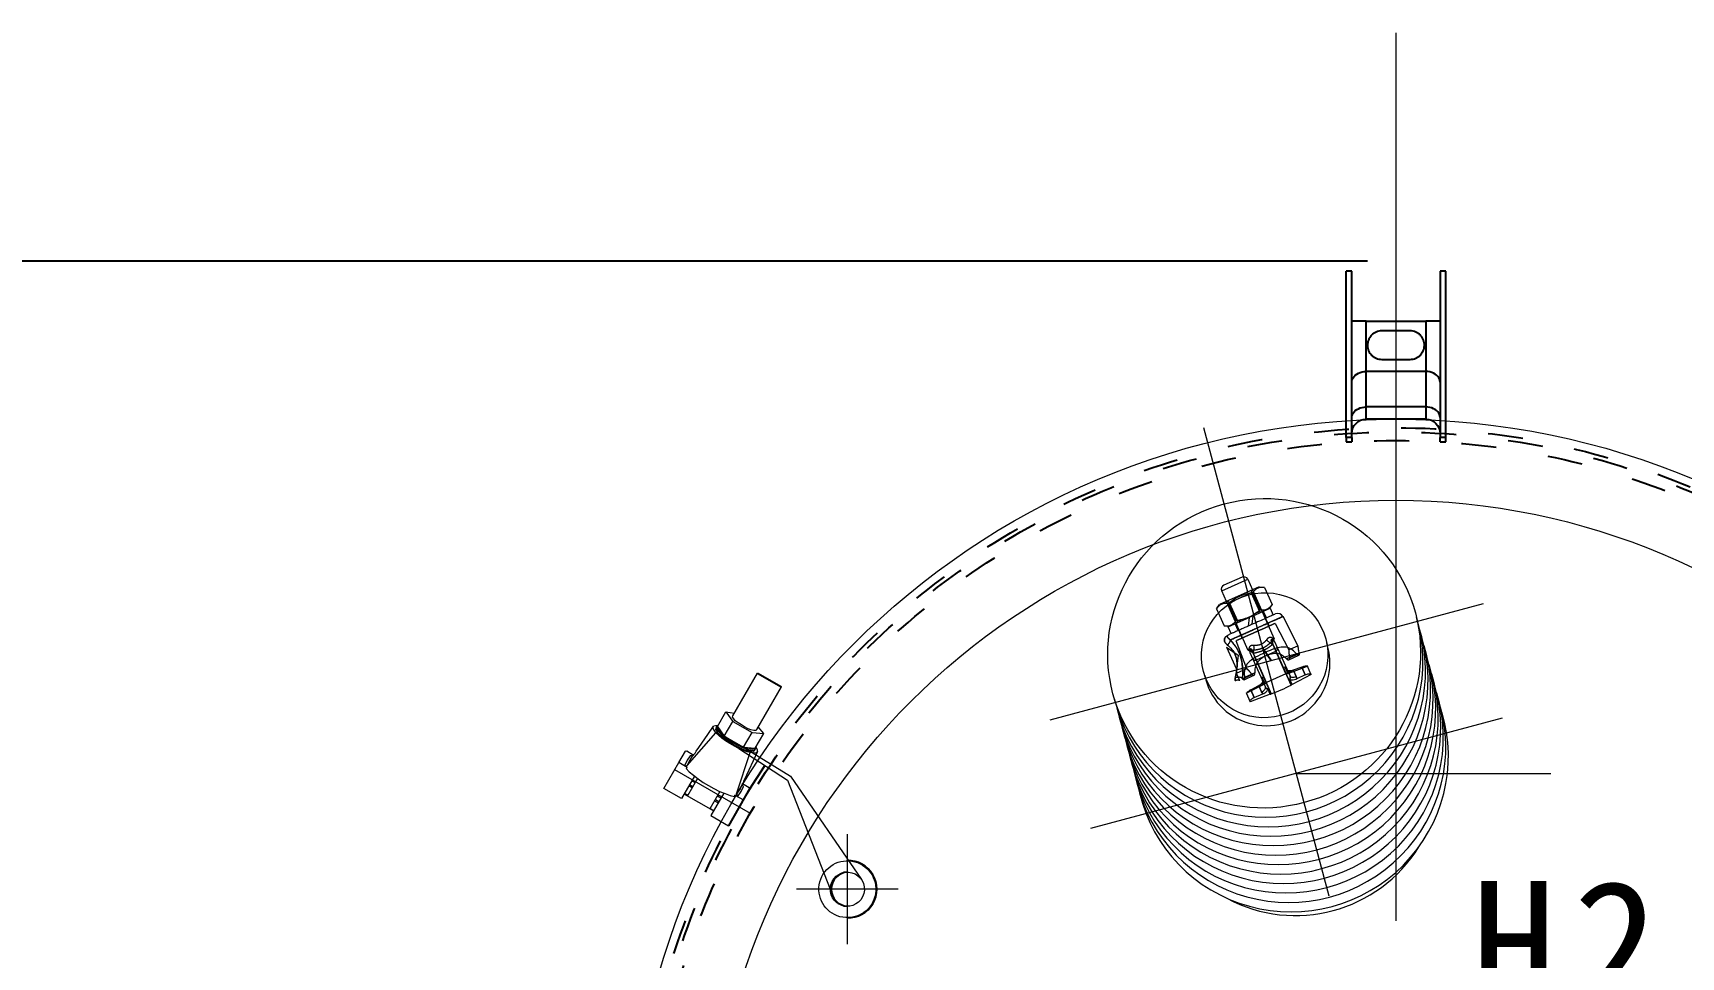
# Model space of a CAD drawing. Header units: millimetres. Extents: x 89051 to 218395, y -330386 to -125649.
# Drawn here: x 97883 to 98462, y -134220 to -133896 of the extents above; entities that cross this region are included whole.
import ezdxf

# ---------------------------------------------------------------- set-up
doc = ezdxf.new("R2010")
doc.units = ezdxf.units.MM
doc.header["$LTSCALE"] = 13
for name, pattern in [('1 实线', [0]), ('ACAD_ISO03W100', [1.18, 0.47, -0.71]), ('ACAD_ISO04W100', [30, 24, -3, 0, -3]), ('CENTER', [50.8, 31.75, -6.35, 6.35, -6.35]), ('HIDDEN', [9.525, 6.35, -3.175])]:
    doc.linetypes.add(name, pattern=pattern)
doc.layers.get('0').update_dxf_attribs({"color": 1, "linetype": 'CENTER'})
for name, color, linetype in [('CORE', 5, 'Continuous'), ('PDF_Visible (ANSI)', 7, 'Continuous'), ('PDF_Visible Narrow (ANSI)', 7, 'Continuous'), ('几何体', 7, 'Continuous'), ('粗实线', 4, 'Continuous')]:
    doc.layers.add(name, color=color, linetype=linetype)
doc.layers.add('图层1', color=1, linetype='CENTER', lineweight=13)
doc.layers.add('标注、文本', color=3, linetype='Continuous', lineweight=25)
doc.styles.get("Standard").update_dxf_attribs({"font": 'gbenor.shx', "bigfont": 'gbcbig.shx'})
doc.dimstyles.new('1-15', dxfattribs={"dimscale": 20, "dimtxt": 3.5, "dimasz": 2, "dimexe": 1.5, "dimexo": 0.5, "dimgap": 0.5, "dimtad": 1, "dimtoh": 1, "dimdec": 1, "dimdsep": 46, "dimtxsty": 'Standard', "dimcen": 2.5, "dimclrd": 3, "dimclre": 3, "dimclrt": 3, "dimadec": 0, "dimazin": 2, "dimtfac": 1, "dimtdec": 1, "dimtmove": 0, "dimatfit": 2, "dimfxl": 1, "dimarcsym": 0})

# ---------------------------------------------------------------- blocks, each defined once
blk = doc.blocks.new('*D589')
at = {"layer": 'Defpoints', "color": 0, "transparency": 16777216}
for p in [(97836.23, -133975.78), (98361.67, -133975.78), (98361.67, -134777.78)]:
    blk.add_point(p, dxfattribs=at)
at = {"layer": '标注、文本', "color": 3, "lineweight": -2, "transparency": 16777216}
for p, q in [((98351.67, -133975.78), (97806.23, -133975.78)), ((97836.23, -134737.78), (97836.23, -134015.78)), ((98351.67, -134777.78), (97806.23, -134777.78))]:
    blk.add_line(p, q, dxfattribs=at)
at = {"layer": '标注、文本', "color": 3, "transparency": 16777216}
for points in [[(97829.57, -134015.78), (97842.9, -134015.78), (97836.23, -133975.78)], [(97829.57, -134737.78), (97842.9, -134737.78), (97836.23, -134777.78)]]:
    blk.add_solid(points, dxfattribs=at)
at = {"layer": '标注、文本', "color": 3, "transparency": 16777216, "insert": (97791.23, -134376.78), "char_height": 70, "attachment_point": 5, "rotation": 90}
blk.add_mtext('838', dxfattribs=at)
blk = doc.blocks.new('*D594')
at = {"layer": 'Defpoints', "color": 0, "transparency": 16777216}
for p in [(98951.78, -134196.72), (98723.87, -134203.73), (98589.51, -134239.73), (97897.72, -134300.78), (98875.86, -134300.78)]:
    blk.add_point(p, dxfattribs=at)
at = {"layer": '标注、文本', "color": 3, "lineweight": -2, "transparency": 16777216}
for p, q in [((98733.53, -134201.14), (98969.45, -134137.92)), ((98885.86, -134300.78), (98990.89, -134300.78))]:
    blk.add_line(p, q, dxfattribs=at)
blk.add_arc((98361.67, -134300.78), 599.22, 3.82541, 11.17459, dxfattribs=at)
at = {"layer": '标注、文本', "color": 3, "transparency": 16777216}
for points in [[(98943.03, -134186.16), (98956.02, -134183.14), (98940.47, -134145.69)], [(98966.21, -134260.58), (98952.89, -134261.02), (98960.89, -134300.78)]]:
    blk.add_solid(points, dxfattribs=at)
at = {"layer": '标注、文本', "color": 3, "transparency": 16777216, "insert": (98958.38, -134201.08), "char_height": 70, "attachment_point": 5}
blk.add_mtext('15°', dxfattribs=at)
blk = doc.blocks.new('WRWEF RGERG')
at = {"layer": '几何体'}
for p, q in [((96038.29, -127924.02), (96038.29, -127922.02)), ((96096.7, -127922.02), (96038.29, -127922.02)), ((96096.7, -127924.02), (96096.7, -127922.02)), ((96096.7, -127922.02), (96098.29, -127922.02)), ((96098.29, -127922.02), (96098.29, -127924.02)), ((96096.7, -127924.02), (96038.29, -127924.02)), ((96096.7, -127924.02), (96098.29, -127924.02)), ((96055.79, -127929.02), (96055.79, -127950.02)), ((96073.53, -127950.02), (96073.53, -127929.02)), ((96086, -127929.02), (96073.53, -127929.02)), ((96086, -127950.02), (96086, -127929.02)), ((96090.29, -127929.02), (96086, -127929.02)), ((96090.29, -127950.02), (96090.29, -127929.02)), ((96059.27, -127944.52), (96059.27, -127934.52)), ((96069.27, -127934.52), (96069.27, -127944.52)), ((96073.53, -127950.02), (96086, -127950.02)), ((96086, -127950.02), (96090.29, -127950.02)), ((96038.29, -127955.02), (96096.7, -127955.02)), ((96038.29, -127957.02), (96038.29, -127955.02)), ((96096.7, -127957.02), (96038.29, -127957.02)), ((96096.7, -127957.02), (96096.7, -127955.02)), ((96098.29, -127955.02), (96096.7, -127955.02)), ((96098.29, -127957.02), (96096.7, -127957.02)), ((96098.29, -127955.02), (96098.29, -127957.02))]:
    blk.add_line(p, q, dxfattribs=at)
at = {"layer": '几何体', "flags": 128}
for points in [[(96077.26, -127924.02), (96076.73, -127924.07), (96076.21, -127924.22), (96075.71, -127924.47), (96075.24, -127924.81), (96074.82, -127925.24), (96074.44, -127925.74), (96074.12, -127926.31), (96073.86, -127926.94), (96073.68, -127927.61), (96073.56, -127928.3), (96073.53, -127929.02)], [(96089.74, -127924.02), (96089.21, -127924.07), (96088.68, -127924.22), (96088.18, -127924.47), (96087.72, -127924.81), (96087.29, -127925.24), (96086.91, -127925.74), (96086.59, -127926.31), (96086.34, -127926.94), (96086.15, -127927.61), (96086.04, -127928.3), (96086, -127929.02)], [(96077.26, -127955.02), (96076.73, -127954.96), (96076.21, -127954.81), (96075.71, -127954.56), (96075.24, -127954.22), (96074.82, -127953.79), (96074.44, -127953.29), (96074.12, -127952.72), (96073.86, -127952.09), (96073.68, -127951.42), (96073.56, -127950.73), (96073.53, -127950.02)], [(96089.74, -127955.02), (96089.21, -127954.96), (96088.68, -127954.81), (96088.18, -127954.56), (96087.72, -127954.22), (96087.29, -127953.79), (96086.91, -127953.29), (96086.59, -127952.72), (96086.34, -127952.09), (96086.15, -127951.42), (96086.04, -127950.73), (96086, -127950.02)]]:
    blk.add_lwpolyline(points, dxfattribs=at)
at = {"layer": '几何体'}
for centre, start, end in [((96095.29, -127929.02), 90, 180), ((96095.29, -127950.02), 180, 270)]:
    blk.add_arc(centre, 5, start, end, dxfattribs=at)
for points, knots in [([(96055.79, -127929.02), (96055.79, -127928.68), (96055.79, -127928.36), (96055.79, -127927.71), (96055.79, -127927.39), (96055.79, -127926.79), (96055.79, -127926.5), (96055.79, -127925.96), (96055.79, -127925.7), (96055.79, -127925.24), (96055.79, -127925.03), (96055.79, -127924.67), (96055.79, -127924.52), (96055.79, -127924.27), (96055.79, -127924.17), (96055.79, -127924.05), (96055.79, -127924.02), (96055.79, -127924.02)], [0, 0, 0, 0, 0.125, 0.125, 0.25, 0.25, 0.375, 0.375, 0.5, 0.5, 0.625, 0.625, 0.75, 0.75, 0.875, 0.875, 1, 1, 1, 1]), ([(96073.53, -127929.02), (96073.46, -127929.02), (96073.39, -127929.02), (96073.25, -127929.02), (96073.04, -127929.02), (96072.82, -127929.02), (96072.39, -127929.02), (96072.09, -127929.02), (96071.16, -127929.02), (96070.52, -127929.02), (96069.5, -127929.02), (96069.15, -127929.02), (96068.44, -127929.02), (96068.08, -127929.02), (96066.98, -127929.02), (96066.24, -127929.02), (96064.71, -127929.02), (96063.93, -127929.02), (96062.33, -127929.02), (96061.51, -127929.02), (96059.88, -127929.02), (96059.06, -127929.02), (96057.43, -127929.02), (96056.6, -127929.02), (96055.79, -127929.02)], [0, 0, 0, 0, 0.015625, 0.015625, 0.03125, 0.0625, 0.0625, 0.125, 0.125, 0.25, 0.25, 0.3125, 0.3125, 0.375, 0.375, 0.5, 0.5, 0.625, 0.625, 0.75, 0.75, 0.875, 0.875, 1, 1, 1, 1]), ([(96059.27, -127934.52), (96059.27, -127934.18), (96059.3, -127933.84), (96059.43, -127933.19), (96059.54, -127932.86), (96059.8, -127932.24), (96059.96, -127931.95), (96060.34, -127931.4), (96060.56, -127931.14), (96061.05, -127930.67), (96061.31, -127930.47), (96061.88, -127930.11), (96062.18, -127929.96), (96062.79, -127929.73), (96063.11, -127929.64), (96063.76, -127929.53), (96064.08, -127929.51), (96064.73, -127929.53), (96065.05, -127929.57), (96065.66, -127929.7), (96065.96, -127929.8), (96066.55, -127930.05), (96066.82, -127930.21), (96067.34, -127930.56), (96067.58, -127930.76), (96068.03, -127931.21), (96068.23, -127931.45), (96068.5, -127931.85), (96068.58, -127931.98), (96068.74, -127932.27), (96068.81, -127932.42), (96069, -127932.87), (96069.1, -127933.19), (96069.23, -127933.84), (96069.27, -127934.17), (96069.27, -127934.52)], [0, 0, 0, 0, 0.0625, 0.0625, 0.125, 0.125, 0.1875, 0.1875, 0.25, 0.25, 0.3125, 0.3125, 0.375, 0.375, 0.4375, 0.4375, 0.5, 0.5, 0.5625, 0.5625, 0.625, 0.625, 0.6875, 0.6875, 0.75, 0.75, 0.8125, 0.8125, 0.84375, 0.84375, 0.875, 0.875, 0.9375, 0.9375, 1, 1, 1, 1]), ([(96069.27, -127944.52), (96069.27, -127944.85), (96069.23, -127945.19), (96069.1, -127945.84), (96069, -127946.16), (96068.74, -127946.76), (96068.59, -127947.05), (96068.23, -127947.58), (96068.02, -127947.83), (96067.58, -127948.27), (96067.33, -127948.48), (96066.81, -127948.83), (96066.54, -127948.98), (96065.96, -127949.23), (96065.66, -127949.33), (96065.04, -127949.46), (96064.73, -127949.5), (96064.09, -127949.52), (96063.76, -127949.5), (96063.12, -127949.39), (96062.8, -127949.31), (96062.33, -127949.13), (96062.18, -127949.06), (96061.88, -127948.91), (96061.74, -127948.83), (96061.32, -127948.57), (96061.05, -127948.36), (96060.56, -127947.89), (96060.35, -127947.64), (96059.97, -127947.09), (96059.8, -127946.79), (96059.54, -127946.17), (96059.44, -127945.85), (96059.3, -127945.19), (96059.27, -127944.85), (96059.27, -127944.52)], [0, 0, 0, 0, 0.0625, 0.0625, 0.125, 0.125, 0.1875, 0.1875, 0.25, 0.25, 0.3125, 0.3125, 0.375, 0.375, 0.4375, 0.4375, 0.5, 0.5, 0.5625, 0.5625, 0.625, 0.625, 0.65625, 0.65625, 0.6875, 0.6875, 0.75, 0.75, 0.8125, 0.8125, 0.875, 0.875, 0.9375, 0.9375, 1, 1, 1, 1]), ([(96055.79, -127950.02), (96056.61, -127950.02), (96057.42, -127950.02), (96059.04, -127950.02), (96059.86, -127950.02), (96061.49, -127950.02), (96062.31, -127950.02), (96063.91, -127950.02), (96064.69, -127950.02), (96066.22, -127950.02), (96066.97, -127950.02), (96068.07, -127950.02), (96068.43, -127950.02), (96069.14, -127950.02), (96069.49, -127950.02), (96071.19, -127950.02), (96072.43, -127950.02), (96073.53, -127950.02)], [0, 0, 0, 0, 0.125, 0.125, 0.25, 0.25, 0.375, 0.375, 0.5, 0.5, 0.625, 0.625, 0.6875, 0.6875, 0.75, 0.75, 1, 1, 1, 1]), ([(96055.79, -127955.02), (96055.79, -127955.02), (96055.79, -127954.98), (96055.79, -127954.89), (96055.79, -127954.85), (96055.79, -127954.76), (96055.79, -127954.7), (96055.79, -127954.51), (96055.79, -127954.36), (96055.79, -127954), (96055.79, -127953.79), (96055.79, -127953.33), (96055.79, -127953.08), (96055.79, -127952.67), (96055.79, -127952.53), (96055.79, -127952.24), (96055.79, -127952.1), (96055.79, -127951.64), (96055.79, -127951.33), (96055.79, -127950.68), (96055.79, -127950.35), (96055.79, -127950.02)], [0, 0, 0, 0, 0.125, 0.125, 0.1875, 0.1875, 0.25, 0.25, 0.375, 0.375, 0.5, 0.5, 0.625, 0.625, 0.6875, 0.6875, 0.75, 0.75, 0.875, 0.875, 1, 1, 1, 1])]:
    blk.add_open_spline(points, degree=3, knots=knots, dxfattribs=at)

msp = doc.modelspace()

# ---------------------------------------------------------------- linework, layer by layer
at = {"color": 7, "linetype": 'Continuous', "lineweight": 15}
for p, q in [((98313.63, -134090.21), (98299.7, -134096.42)), ((98307.58, -134086.76), (98301.18, -134089.6)), ((98309.56, -134087.52), (98311.24, -134091.28)), ((98313.63, -134090.21), (98315.49, -134090.41)), ((98315.49, -134090.41), (98318.14, -134096.38)), ((98298.61, -134097.92), (98299.7, -134096.42)), ((98302.1, -134095.35), (98300.42, -134091.58)), ((98302.83, -134096.04), (98305.49, -134102.02)), ((98311.27, -134092.29), (98313.93, -134098.26)), ((98318.14, -134096.38), (98317.05, -134097.89)), ((98298.61, -134097.92), (98301.27, -134103.89)), ((98302.73, -134104.26), (98310.08, -134100.99)), ((98310.08, -134100.99), (98309.77, -134103.97)), ((98311.46, -134100.38), (98310.08, -134100.99)), ((98311.14, -134103.36), (98311.46, -134100.38)), ((98311.46, -134100.38), (98317.44, -134097.71)), ((98317.44, -134097.71), (98318.5, -134100.09)), ((98321.9, -134100.55), (98327.2, -134110.95)), ((98303.12, -134104.09), (98301.27, -134103.89)), ((98303.79, -134106.64), (98302.73, -134104.26)), ((98321.12, -134114.09), (98324.45, -134121.57)), ((98326.79, -134113.86), (98323.18, -134115.46)), ((98324.05, -134115.79), (98327.51, -134114.25)), ((98327.58, -134114.22), (98327.51, -134114.25)), ((98312.41, -134117.89), (98315.77, -134125.43)), ((98323.59, -134119.65), (98323.7, -134119.8)), ((98323.7, -134119.8), (98323.87, -134119.93)), ((98323.87, -134119.93), (98324.1, -134120.01)), ((98324.1, -134120.01), (98324.37, -134120.05)), ((98324.37, -134120.05), (98324.68, -134120.05)), ((98324.68, -134120.05), (98325.02, -134120)), ((98325.02, -134120), (98325.37, -134119.92)), ((98325.37, -134119.92), (98325.73, -134119.79)), ((98328.61, -134118.37), (98325.57, -134119.49)), ((98325.73, -134119.79), (98325.57, -134119.49)), ((98326.58, -134121.71), (98325.73, -134119.79)), ((98328.61, -134118.37), (98329.82, -134121.08)), ((98331.79, -134120.85), (98330.56, -134118.09)), ((98306.35, -134122.11), (98306.27, -134121.93)), ((98307.75, -134122.56), (98307.72, -134122.52)), ((98308.28, -134122.81), (98308.21, -134122.84)), ((98308.28, -134122.81), (98311.74, -134121.27)), ((98312.08, -134120.41), (98308.47, -134122.01)), ((98310.61, -134126.39), (98313.47, -134124.87)), ((98313.47, -134124.87), (98313.59, -134125.19)), ((98313.59, -134125.19), (98313.92, -134125.02)), ((98313.59, -134125.19), (98314.44, -134127.12)), ((98313.92, -134125.02), (98314.22, -134124.81)), ((98314.22, -134124.81), (98314.48, -134124.59)), ((98314.48, -134124.59), (98314.69, -134124.36)), ((98314.69, -134124.36), (98314.84, -134124.13)), ((98314.84, -134124.13), (98314.93, -134123.91)), ((98314.96, -134123.7), (98314.91, -134123.51)), ((98314.93, -134123.91), (98314.96, -134123.7)), ((98315.55, -134126.29), (98315.7, -134126.05)), ((98315.7, -134126.05), (98315.79, -134125.83)), ((98315.81, -134125.62), (98315.77, -134125.43)), ((98315.79, -134125.83), (98315.81, -134125.62)), ((98317.44, -134127.88), (98316.63, -134126.06)), ((98325.15, -134124.45), (98324.34, -134122.63)), ((98324.45, -134121.57), (98324.56, -134121.73)), ((98324.56, -134121.73), (98324.73, -134121.85)), ((98324.73, -134121.85), (98324.95, -134121.93)), ((98324.95, -134121.93), (98325.23, -134121.97)), ((98331.87, -134121.02), (98325.15, -134124.45)), ((98325.23, -134121.97), (98325.54, -134121.97)), ((98325.54, -134121.97), (98325.88, -134121.93)), ((98325.88, -134121.93), (98326.23, -134121.84)), ((98326.23, -134121.84), (98326.58, -134121.71)), ((98326.78, -134122.51), (98326.58, -134121.71)), ((98329.82, -134121.08), (98326.78, -134122.51)), ((98331.79, -134120.85), (98331.87, -134121.02)), ((98309.09, -134127.64), (98310.32, -134130.41)), ((98310.32, -134130.41), (98310.4, -134130.58)), ((98317.44, -134127.88), (98310.4, -134130.58)), ((98311.81, -134129.1), (98310.61, -134126.39)), ((98311.81, -134129.1), (98314.91, -134127.8)), ((98314.44, -134127.12), (98314.77, -134126.94)), ((98314.44, -134127.12), (98314.91, -134127.8)), ((98314.77, -134126.94), (98315.08, -134126.74)), ((98315.08, -134126.74), (98315.34, -134126.52)), ((98315.34, -134126.52), (98315.55, -134126.29))]:
    msp.add_line(p, q, dxfattribs=at)
at = {"color": 8, "linetype": 'Continuous', "lineweight": 15}
for p, q in [((98300.42, -134091.58), (98309.56, -134087.52)), ((98319.91, -134113.71), (98324.82, -134124.72)), ((98312.97, -134116.82), (98317.86, -134127.82))]:
    msp.add_line(p, q, dxfattribs=at)
at = {"color": 7, "linetype": 'HIDDEN', "lineweight": 0}
for p, q in [((98311.24, -134091.28), (98318.88, -134108.45)), ((98309.74, -134112.52), (98302.1, -134095.35)), ((98303.17, -134095.76), (98302.41, -134095.21)), ((98310.82, -134092.35), (98303.17, -134095.76)), ((98306.07, -134102.26), (98303.17, -134095.76)), ((98310.92, -134091.42), (98310.82, -134092.35)), ((98310.82, -134092.35), (98313.72, -134098.86)), ((98305.52, -134103.02), (98306.07, -134102.26)), ((98306.07, -134102.26), (98307.79, -134101.5)), ((98312.16, -134099.55), (98313.72, -134098.86)), ((98313.72, -134098.86), (98314.65, -134098.95)), ((98315.06, -134098.77), (98316.12, -134101.15)), ((98315.85, -134101.27), (98317.07, -134104.01)), ((98319.35, -134099.71), (98319.35, -134099.71)), ((98306.16, -134105.58), (98305.11, -134103.2)), ((98307.66, -134108.2), (98306.44, -134105.46)), ((98319.25, -134103.04), (98324, -134112.37)), ((98302.12, -134111.38), (98305.58, -134119.14)), ((98302.12, -134111.38), (98306.18, -134114.22)), ((98309.23, -134118.95), (98305.48, -134109.17)), ((98306.18, -134114.22), (98305.58, -134119.14)), ((98310.33, -134113.23), (98312.41, -134117.89)), ((98310.79, -134111.93), (98311.48, -134113.48)), ((98311.48, -134113.48), (98312.97, -134116.82)), ((98317.86, -134127.82), (98311.48, -134113.48)), ((98312.61, -134115.88), (98319.46, -134112.83)), ((98317.74, -134108.84), (98318.44, -134110.39)), ((98318.44, -134110.39), (98319.91, -134113.71)), ((98324.82, -134124.72), (98318.44, -134110.39)), ((98319.01, -134109.36), (98321.12, -134114.09)), ((98323, -134120.77), (98319.46, -134112.83)), ((98323.18, -134115.46), (98326.79, -134113.86)), ((98323.95, -134112.33), (98327.15, -134110.9)), ((98324.3, -134115.13), (98327.66, -134113.64)), ((98327.58, -134114.22), (98327.51, -134114.25)), ((98305.63, -134120.49), (98309.23, -134118.88)), ((98316.15, -134123.83), (98312.61, -134115.88)), ((98322.61, -134118.32), (98323.68, -134120.73)), ((98323.59, -134119.65), (98323.7, -134119.8)), ((98330.69, -134118.03), (98323.68, -134120.73)), ((98323.7, -134119.8), (98323.87, -134119.93)), ((98323.87, -134119.93), (98324.1, -134120.01)), ((98324.14, -134115.75), (98324.05, -134115.79)), ((98324.1, -134120.01), (98324.37, -134120.05)), ((98324.37, -134120.05), (98324.68, -134120.05)), ((98324.68, -134120.05), (98325.02, -134120)), ((98325.02, -134120), (98325.37, -134119.92)), ((98325.37, -134119.92), (98325.73, -134119.79)), ((98325.57, -134119.49), (98325.73, -134119.79)), ((98325.73, -134119.79), (98326.58, -134121.71)), ((98329.82, -134121.08), (98328.61, -134118.37)), ((98306.27, -134121.93), (98305.63, -134120.49)), ((98307.72, -134122.52), (98311.08, -134121.02)), ((98308.28, -134122.81), (98308.21, -134122.84)), ((98308.47, -134122.01), (98312.08, -134120.41)), ((98315.66, -134124.29), (98308.96, -134127.71)), ((98311.74, -134121.27), (98311.65, -134121.31)), ((98313.59, -134125.19), (98313.47, -134124.87)), ((98313.59, -134125.19), (98313.92, -134125.02)), ((98314.44, -134127.12), (98313.59, -134125.19)), ((98313.92, -134125.02), (98314.22, -134124.81)), ((98314.22, -134124.81), (98314.48, -134124.59)), ((98314.48, -134124.59), (98314.69, -134124.36)), ((98314.59, -134121.89), (98315.66, -134124.29)), ((98314.69, -134124.36), (98314.84, -134124.13)), ((98314.84, -134124.13), (98314.93, -134123.91)), ((98314.96, -134123.7), (98314.91, -134123.51)), ((98314.93, -134123.91), (98314.96, -134123.7)), ((98315.55, -134126.29), (98315.7, -134126.05)), ((98315.7, -134126.05), (98315.79, -134125.83)), ((98315.81, -134125.62), (98315.77, -134125.43)), ((98315.79, -134125.83), (98315.81, -134125.62)), ((98323, -134120.77), (98316.15, -134123.83)), ((98324.45, -134121.57), (98324.56, -134121.73)), ((98324.56, -134121.73), (98324.73, -134121.85)), ((98324.73, -134121.85), (98324.95, -134121.93)), ((98324.95, -134121.93), (98325.23, -134121.97)), ((98325.23, -134121.97), (98325.54, -134121.97)), ((98325.54, -134121.97), (98325.88, -134121.93)), ((98325.88, -134121.93), (98326.23, -134121.84)), ((98326.23, -134121.84), (98326.58, -134121.71)), ((98326.58, -134121.71), (98326.78, -134122.51)), ((98310.61, -134126.39), (98311.81, -134129.1)), ((98314.44, -134127.12), (98314.77, -134126.94)), ((98314.91, -134127.8), (98314.44, -134127.12)), ((98314.77, -134126.94), (98315.08, -134126.74)), ((98315.08, -134126.74), (98315.34, -134126.52)), ((98315.34, -134126.52), (98315.55, -134126.29))]:
    msp.add_line(p, q, dxfattribs=at)
at = {"color": 7, "linetype": '1 实线', "lineweight": 0}
for p, q in [((98130.69, -134146.99), (98147.83, -134158.16)), ((98132.39, -134146.53), (98148.94, -134156.72)), ((98147.83, -134158.16), (98162.87, -134196.45)), ((98148.94, -134156.72), (98173.79, -134193.01))]:
    msp.add_line(p, q, dxfattribs=at)
for radius in [269.5, 241]:
    msp.add_circle((98361.67, -134300.78), radius, dxfattribs=at)
at = {"color": 7, "linetype": 'Continuous', "lineweight": 15}
for centre, radius, start, end in [((98301.79, -134090.97), 1.5, 114, 204), ((98308.19, -134088.13), 1.5, 24, 114), ((98320.16, -134101.54), 2, 27.26264, 114.00012), ((98303.75, -134108.84), 2, 114, 127.47062), ((98300.7, -134108.28), 2.86, 306.27976, 348.724), ((98305.84, -134124.38), 2.33, 77.38843, 105.74554), ((98293.6, -134063.97), 68.3, 290.80556, 297.19444), ((98324.36, -134123.83), 1, 297.19444, 321.93437), ((98317.51, -134126.88), 1, 266.06563, 290.80556)]:
    msp.add_arc(centre, radius, start, end, dxfattribs=at)
at = {"color": 7, "linetype": 'HIDDEN', "lineweight": 0}
for centre, radius, start, end in [((98320.4, -134105.53), 5.25, 217.57481, 247.95177), ((98342, -134172.68), 68.3, 109.84835, 110.80556), ((98300.7, -134108.28), 2.86, 306.27976, 348.724), ((98342, -134172.68), 68.3, 117.19444, 118.14754), ((98311.25, -134112.82), 1, 117.19444, 204), ((98306.55, -134111.69), 5.25, 340.04823, 10.42519), ((98318.1, -134109.77), 1, 24, 110.80556), ((98319.05, -134111.91), 1, 294, 24), ((98312.2, -134114.96), 1, 204, 294), ((98305.84, -134124.38), 2.33, 77.38843, 105.74554), ((98316.55, -134124.74), 1, 114, 153.64301), ((98323.41, -134121.69), 1, 74.35699, 114)]:
    msp.add_arc(centre, radius, start, end, dxfattribs=at)
at = {"color": 7, "linetype": '1 实线', "lineweight": 0}
for centre, major_axis, ratio in [((98315.35, -134113.54), (-53.13, -14.24), 0.987688), ((98315.53, -134114.22), (-21.47, -5.75), 0.987515), ((98168.87, -134196.45), (-9.66, 2.59), 1), ((98168.87, -134196.45), (-5.8, 1.55), 1)]:
    msp.add_ellipse(centre, major_axis=major_axis, ratio=ratio, dxfattribs=at)
for centre, major_axis, ratio, start_param, end_param in [((98316.22, -134116.8), (-53.13, -14.24), 0.987688, 6.252151, 9.455812), ((98317.11, -134120.12), (-53.13, -14.24), 0.987688, 6.251503, 9.45646), ((98318, -134123.45), (-53.13, -14.24), 0.987688, 6.251503, 9.45646), ((98318.89, -134126.77), (-53.13, -14.24), 0.987688, 6.251503, 9.45646), ((98319.78, -134130.1), (-53.13, -14.24), 0.987688, 6.251503, 9.45646), ((98316.28, -134117.02), (-21.47, -5.75), 0.987515, 6.216989, 9.490974), ((98320.68, -134133.42), (-53.13, -14.24), 0.987688, 6.251503, 9.45646), ((98321.57, -134136.75), (-53.13, -14.24), 0.987688, 6.251503, 9.45646), ((98322.46, -134140.07), (-53.13, -14.24), 0.987688, 6.251503, 9.45646), ((98323.35, -134143.39), (-53.13, -14.24), 0.987688, 6.251503, 9.45646), ((98324.24, -134146.72), (-53.13, -14.24), 0.987688, 6.251503, 9.45646), ((98325.13, -134150.04), (-53.13, -14.24), 0.987688, 6.251503, 9.45646), ((98326.67, -134155.78), (-48.78, -13.07), 0.987688, 7.090375, 8.617588)]:
    msp.add_ellipse(centre, major_axis=major_axis, ratio=ratio, start_param=start_param, end_param=end_param, dxfattribs=at)
at = {"color": 7, "linetype": 'Continuous', "lineweight": 15, "extrusion": (-2.64947e-16, 5.9508e-16, -1)}
for centre, start_param, end_param in [((98328.73, -134118.9), 4.711438, 4.712389), ((98310.92, -134126.83), 1.570796, 1.571747)]:
    msp.add_ellipse(centre, major_axis=(1.63, -3.65), ratio=0.5, start_param=start_param, end_param=end_param, dxfattribs=at)
at = {"color": 7, "linetype": 'Continuous', "lineweight": 15}
for points, knots in [([(98315.49, -134090.41), (98315.04, -134090.38), (98314.13, -134090.33), (98312.97, -134090.68), (98312.01, -134091.35), (98311.51, -134091.97), (98311.27, -134092.29)], [0, 0, 0, 0, 0.264604, 0.534947, 0.765343, 1, 1, 1, 1]), ([(98302.83, -134096.04), (98302.38, -134096.02), (98301.47, -134095.97), (98300.31, -134096.32), (98299.35, -134096.99), (98298.86, -134097.61), (98298.61, -134097.92)], [0, 0, 0, 0, 0.264604, 0.534947, 0.765343, 1, 1, 1, 1]), ([(98311.27, -134092.29), (98310.86, -134092.35), (98309.68, -134092.53), (98307.76, -134093.05), (98305.26, -134094.15), (98303.73, -134095.34), (98302.83, -134096.04)], [0, 0, 0, 0, 0.131291, 0.380797, 0.636406, 1, 1, 1, 1]), ([(98313.93, -134098.26), (98314.38, -134098.28), (98315.29, -134098.34), (98316.44, -134097.99), (98317.4, -134097.32), (98317.9, -134096.69), (98318.14, -134096.38)], [0, 0, 0, 0, 0.264604, 0.534947, 0.765343, 1, 1, 1, 1]), ([(98301.27, -134103.89), (98301.72, -134103.92), (98302.63, -134103.97), (98303.79, -134103.62), (98304.74, -134102.95), (98305.24, -134102.33), (98305.49, -134102.02)], [0, 0, 0, 0, 0.264604, 0.534947, 0.765343, 1, 1, 1, 1]), ([(98319.23, -134099.76), (98319.23, -134099.76), (98319.23, -134099.76), (98318.17, -134100.23), (98316.47, -134100.99), (98314.3, -134101.96), (98312.25, -134102.87), (98310.07, -134103.84), (98308.22, -134104.67), (98306.51, -134105.43), (98305.29, -134105.97), (98304.28, -134106.42), (98303.31, -134106.85), (98302.77, -134107.09), (98302.95, -134107.01), (98302.96, -134107.01)], [0, 0, 0, 0, 0.083522, 0.193798, 0.292408, 0.3841, 0.476004, 0.519801, 0.621136, 0.679781, 0.738475, 0.802606, 0.866782, 0.994951, 1, 1, 1, 1]), ([(98305.49, -134102.02), (98306.61, -134101.81), (98308.5, -134101.47), (98311, -134100.37), (98312.67, -134099.28), (98313.61, -134098.52), (98313.93, -134098.26)], [0, 0, 0, 0, 0.363593, 0.612792, 0.86871, 1, 1, 1, 1]), ([(98302.14, -134107.48), (98302.17, -134107.46), (98302.27, -134107.43), (98302.4, -134107.35), (98302.5, -134107.28), (98302.53, -134107.25)], [0, 0, 0, 0, 0.208467, 0.750038, 1, 1, 1, 1]), ([(98302.39, -134110.59), (98302.96, -134111.08), (98303.99, -134111.98), (98305.23, -134113.93), (98305.81, -134116.02), (98305.88, -134118.22), (98305.6, -134120.42), (98305.34, -134121.56), (98305.21, -134122.14)], [0, 0, 0, 0, 0.182869, 0.330834, 0.479144, 0.627187, 0.808681, 1, 1, 1, 1]), ([(98307.75, -134122.56), (98307.78, -134122.02), (98307.84, -134120.78), (98307.8, -134118.42), (98307.42, -134115.78), (98306.6, -134113.26), (98305.22, -134110.81), (98304.1, -134109.53), (98303.5, -134108.84)], [0, 0, 0, 0, 0.139514, 0.3243, 0.481762, 0.645733, 0.808421, 1, 1, 1, 1]), ([(98315.58, -134113.32), (98314.46, -134113.84), (98312.79, -134114.61), (98310.9, -134115.8), (98309.72, -134116.81), (98308.86, -134117.99), (98308.39, -134119.38), (98308.31, -134120.75), (98308.43, -134121.66), (98308.47, -134122.01)], [0, 0, 0, 0, 0.261736, 0.392969, 0.524295, 0.655604, 0.786629, 0.918439, 1, 1, 1, 1]), ([(98323.18, -134115.46), (98322.84, -134115.14), (98322.01, -134114.34), (98320.44, -134113.66), (98318.51, -134113.61), (98316.57, -134114.14), (98314.79, -134115.02), (98313.33, -134116.18), (98312.36, -134117.63), (98312.02, -134119.1), (98312.07, -134120.07), (98312.08, -134120.41)], [0, 0, 0, 0, 0.089615, 0.221363, 0.348002, 0.468039, 0.583548, 0.696763, 0.813445, 0.935236, 1, 1, 1, 1]), ([(98326.79, -134113.86), (98326.42, -134113.45), (98325.55, -134112.46), (98323.94, -134111.52), (98321.91, -134111.25), (98319.5, -134111.74), (98317.3, -134112.57), (98315.96, -134113.15), (98315.58, -134113.32)], [0, 0, 0, 0, 0.128291, 0.306114, 0.486238, 0.683626, 0.910693, 1, 1, 1, 1]), ([(98327.51, -134114.25), (98327.45, -134114.26), (98327.34, -134114.28), (98327.09, -134114.16), (98326.9, -134114), (98326.8, -134113.88), (98326.79, -134113.86)], [0, 0, 0, 0, 0.311905, 0.623821, 0.931284, 1, 1, 1, 1]), ([(98327.18, -134110.97), (98327.18, -134110.96), (98327.18, -134110.95), (98327.25, -134111.62), (98327.4, -134112.59), (98327.59, -134113.36), (98327.66, -134113.64)], [0, 0, 0, 0, 0.199016, 0.505149, 0.821936, 1, 1, 1, 1]), ([(98327.66, -134113.64), (98327.68, -134113.73), (98327.72, -134113.91), (98327.7, -134114.1), (98327.64, -134114.19), (98327.59, -134114.21), (98327.58, -134114.22)], [0, 0, 0, 0, 0.309294, 0.618055, 0.94119, 1, 1, 1, 1]), ([(98323.18, -134115.46), (98323.26, -134115.54), (98323.43, -134115.69), (98323.7, -134115.81), (98323.91, -134115.84), (98324.01, -134115.8), (98324.05, -134115.79)], [0, 0, 0, 0, 0.267328, 0.533113, 0.842483, 1, 1, 1, 1]), ([(98325.57, -134119.49), (98325.35, -134119.56), (98324.9, -134119.7), (98324.26, -134119.74), (98323.74, -134119.64), (98323.48, -134119.44), (98323.37, -134119.35)], [0, 0, 0, 0, 0.260672, 0.521157, 0.787349, 1, 1, 1, 1]), ([(98330.56, -134118.08), (98330.55, -134118.08), (98330.52, -134118.08), (98330.26, -134118.06), (98329.78, -134118.09), (98329.21, -134118.18), (98328.81, -134118.31), (98328.61, -134118.37)], [0, 0, 0, 0, 0.15553, 0.390958, 0.598532, 0.800532, 1, 1, 1, 1]), ([(98306.78, -134123.14), (98306.67, -134123.1), (98306.35, -134122.97), (98305.8, -134122.96), (98305.43, -134123.13), (98305.28, -134123.19)], [0, 0, 0, 0, 0.216465, 0.685811, 1, 1, 1, 1]), ([(98307.72, -134122.52), (98307.62, -134122.4), (98307.4, -134122.16), (98306.9, -134121.95), (98306.49, -134121.94), (98306.27, -134121.93)], [0, 0, 0, 0, 0.292573, 0.614726, 1, 1, 1, 1]), ([(98306.79, -134123.1), (98306.78, -134123.08), (98306.77, -134123.04), (98306.54, -134122.54), (98306.38, -134122.18), (98306.35, -134122.11)], [0, 0, 0, 0, 0.4993083, 0.9062927, 1, 1, 1, 1]), ([(98308.21, -134122.84), (98308.16, -134122.85), (98308.06, -134122.87), (98307.9, -134122.75), (98307.79, -134122.62), (98307.75, -134122.56)], [0, 0, 0, 0, 0.366385, 0.73366, 1, 1, 1, 1]), ([(98308.47, -134122.01), (98308.48, -134122.12), (98308.51, -134122.33), (98308.46, -134122.59), (98308.37, -134122.75), (98308.3, -134122.79), (98308.28, -134122.81)], [0, 0, 0, 0, 0.271472, 0.541974, 0.837873, 1, 1, 1, 1]), ([(98311.74, -134121.27), (98311.81, -134121.21), (98311.95, -134121.11), (98312.08, -134120.79), (98312.08, -134120.53), (98312.08, -134120.41)], [0, 0, 0, 0, 0.3698867, 0.7034555, 1, 1, 1, 1]), ([(98314.81, -134123.12), (98314.81, -134123.28), (98314.82, -134123.64), (98314.49, -134124.13), (98314.01, -134124.56), (98313.63, -134124.78), (98313.47, -134124.87)], [0, 0, 0, 0, 0.231812, 0.512298, 0.79357, 1, 1, 1, 1]), ([(98314.91, -134127.8), (98315.16, -134127.68), (98315.66, -134127.44), (98316.23, -134126.97), (98316.55, -134126.56), (98316.67, -134126.24), (98316.64, -134126.12), (98316.63, -134126.06)], [0, 0, 0, 0, 0.272264, 0.543354, 0.806307, 0.917665, 1, 1, 1, 1]), ([(98316.63, -134126.06), (98316.61, -134126.06), (98316.48, -134126.06), (98316.24, -134125.98), (98315.95, -134125.77), (98315.83, -134125.55), (98315.77, -134125.43)], [0, 0, 0, 0, 0.05344, 0.349924, 0.66436, 1, 1, 1, 1]), ([(98324.45, -134121.57), (98324.49, -134121.69), (98324.57, -134121.93), (98324.54, -134122.29), (98324.43, -134122.51), (98324.35, -134122.62), (98324.34, -134122.63)], [0, 0, 0, 0, 0.33564, 0.650076, 0.94656, 1, 1, 1, 1]), ([(98324.34, -134122.63), (98324.38, -134122.68), (98324.48, -134122.82), (98324.91, -134122.93), (98325.55, -134122.92), (98326.26, -134122.74), (98326.67, -134122.56), (98326.78, -134122.51)], [0, 0, 0, 0, 0.0997822, 0.2577358, 0.5631336, 0.8761849, 1, 1, 1, 1]), ([(98329.82, -134121.08), (98330.02, -134121), (98330.44, -134120.82), (98331.02, -134120.71), (98331.48, -134120.7), (98331.72, -134120.76), (98331.77, -134120.83), (98331.79, -134120.85)], [0, 0, 0, 0, 0.219315, 0.438629, 0.657824, 0.877172, 1, 1, 1, 1]), ([(98310.61, -134126.39), (98310.41, -134126.5), (98310.03, -134126.72), (98309.58, -134127.1), (98309.27, -134127.42), (98309.11, -134127.61), (98309.1, -134127.63), (98309.09, -134127.64)], [0, 0, 0, 0, 0.212122, 0.424388, 0.632518, 0.834235, 1, 1, 1, 1]), ([(98310.32, -134130.41), (98310.32, -134130.35), (98310.31, -134130.23), (98310.55, -134129.91), (98310.96, -134129.56), (98311.41, -134129.28), (98311.71, -134129.14), (98311.81, -134129.1)], [0, 0, 0, 0, 0.226703, 0.453689, 0.674639, 0.893771, 1, 1, 1, 1])]:
    msp.add_open_spline(points, degree=3, knots=knots, dxfattribs=at)
at = {"color": 8, "linetype": 'Continuous', "lineweight": 15}
for points, knots in [([(98303.5, -134108.84), (98303.9, -134108.66), (98304.65, -134108.33), (98306.16, -134107.66), (98307.76, -134106.94), (98309.48, -134106.18), (98311.14, -134105.44), (98313.29, -134104.48), (98315.84, -134103.35), (98318.49, -134102.17), (98320.57, -134101.24), (98321.6, -134100.78), (98321.95, -134100.63), (98321.91, -134100.64), (98321.9, -134100.65)], [0, 0, 0, 0, 0.08065, 0.152535, 0.227178, 0.290918, 0.356985, 0.413245, 0.530447, 0.64536, 0.766539, 0.899876, 0.972415, 1, 1, 1, 1]), ([(98302.14, -134107.49), (98302.15, -134107.48), (98302.16, -134107.47), (98302.06, -134107.55), (98301.79, -134107.77), (98301.41, -134108.32), (98301.31, -134109.14), (98301.76, -134110.02), (98302.24, -134110.45), (98302.39, -134110.59)], [0, 0, 0, 0, 0.033425, 0.063804, 0.220681, 0.380977, 0.663809, 0.897661, 1, 1, 1, 1]), ([(98303.5, -134108.84), (98303.38, -134108.77), (98302.99, -134108.52), (98302.52, -134108.04), (98302.3, -134107.55), (98302.54, -134107.25), (98302.54, -134107.26), (98302.53, -134107.26)], [0, 0, 0, 0, 0.089163, 0.303876, 0.580335, 0.922227, 1, 1, 1, 1]), ([(98305.21, -134122.14), (98305.19, -134122.37), (98305.12, -134123.03), (98305.21, -134123.11), (98305.27, -134123.16)], [0, 0, 0, 0, 0.360768, 1, 1, 1, 1])]:
    msp.add_open_spline(points, degree=3, knots=knots, dxfattribs=at)
at = {"color": 7, "linetype": 'HIDDEN', "lineweight": 0}
for points, knots in [([(98321.9, -134100.65), (98321.91, -134100.64), (98321.91, -134100.64), (98321.54, -134100.81), (98320.82, -134101.13), (98319.74, -134101.61), (98318.4, -134102.21), (98316.82, -134102.91), (98314.71, -134103.85), (98312.92, -134104.65), (98310.78, -134105.6), (98308.69, -134106.53), (98305.97, -134107.74), (98304.34, -134108.46), (98303.65, -134108.78), (98303.5, -134108.84)], [0, 0, 0, 0, 0.046837, 0.123612, 0.202712, 0.278721, 0.357448, 0.427276, 0.499788, 0.618459, 0.624798, 0.738528, 0.850784, 0.968999, 1, 1, 1, 1]), ([(98302.39, -134110.59), (98302.09, -134110.29), (98301.5, -134109.69), (98301.29, -134108.63), (98301.62, -134107.91), (98302.14, -134107.49), (98302.14, -134107.49), (98302.14, -134107.49)], [0, 0, 0, 0, 0.2248592, 0.449181, 0.7757164, 0.9433115, 1, 1, 1, 1]), ([(98302.53, -134107.26), (98302.54, -134107.26), (98302.55, -134107.24), (98302.37, -134107.44), (98302.38, -134107.78), (98302.75, -134108.34), (98303.26, -134108.68), (98303.5, -134108.84)], [0, 0, 0, 0, 0.069941, 0.258386, 0.588374, 0.800094, 1, 1, 1, 1]), ([(98319.17, -134103.07), (98319.13, -134103.09), (98319.07, -134103.12), (98318.29, -134103.46), (98317.27, -134103.92), (98315.67, -134104.63), (98313.53, -134105.58), (98311.38, -134106.54), (98309.5, -134107.38), (98307.85, -134108.11), (98306.48, -134108.72), (98305.58, -134109.12), (98305.58, -134109.12), (98305.58, -134109.12)], [0, 0, 0, 0, 0.116595, 0.187337, 0.26069, 0.358772, 0.457465, 0.541866, 0.619663, 0.702045, 0.797172, 0.909851, 1, 1, 1, 1]), ([(98316.25, -134108.73), (98316.22, -134108.76), (98315.91, -134109.18), (98315.25, -134109.9), (98314.36, -134110.39), (98313.84, -134110.57), (98313.28, -134110.74), (98312.62, -134110.79), (98312, -134110.77), (98311.81, -134110.75), (98311.71, -134110.75)], [0, 0, 0, 0, 0.025388, 0.321228, 0.556709, 0.571535, 0.626414, 0.885089, 0.935936, 1, 1, 1, 1]), ([(98318.68, -134108.65), (98318.66, -134108.63), (98318.56, -134108.5), (98318.3, -134108.23), (98317.96, -134108.04), (98317.53, -134107.95), (98317.22, -134107.99), (98316.8, -134108.17), (98316.5, -134108.4), (98316.3, -134108.66), (98316.25, -134108.73)], [0, 0, 0, 0, 0.019768, 0.152009, 0.376167, 0.45631, 0.662525, 0.72607, 0.928813, 1, 1, 1, 1]), ([(98318.78, -134108.53), (98318.69, -134108.64), (98318.52, -134108.84), (98318.16, -134109.24), (98318, -134109.41)], [0, 0, 0, 0, 0.569646, 1, 1, 1, 1]), ([(98318.44, -134110.39), (98318.44, -134110.39), (98318.42, -134110.08), (98318.4, -134109.34), (98318.57, -134108.92), (98318.68, -134108.65)], [0, 0, 0, 0, 0.002447, 0.372483, 1, 1, 1, 1]), ([(98318.68, -134108.65), (98318.75, -134108.56), (98318.87, -134108.42), (98318.84, -134108.46), (98318.82, -134108.47)], [0, 0, 0, 0, 0.636417, 1, 1, 1, 1]), ([(98305.21, -134122.14), (98305.29, -134121.79), (98305.5, -134120.88), (98305.78, -134119.21), (98305.87, -134117.42), (98305.75, -134115.74), (98305.2, -134113.87), (98303.97, -134111.97), (98302.96, -134111.08), (98302.39, -134110.59)], [0, 0, 0, 0, 0.120329, 0.314072, 0.419625, 0.529073, 0.673506, 0.818062, 1, 1, 1, 1]), ([(98303.5, -134108.84), (98304.1, -134109.53), (98305.2, -134110.79), (98306.56, -134113.19), (98307.31, -134115.44), (98307.67, -134117.46), (98307.84, -134119.58), (98307.82, -134121.33), (98307.76, -134122.31), (98307.75, -134122.56)], [0, 0, 0, 0, 0.190655, 0.349569, 0.509461, 0.622936, 0.736509, 0.93138, 1, 1, 1, 1]), ([(98309.8, -134112.49), (98309.78, -134112.49), (98309.72, -134112.49), (98309.91, -134112.5), (98310.03, -134112.5)], [0, 0, 0, 0, 0.368745, 1, 1, 1, 1]), ([(98311.05, -134112.5), (98310.88, -134112.51), (98310.33, -134112.52), (98310.06, -134112.5), (98309.87, -134112.49)], [0, 0, 0, 0, 0.3036875, 1, 1, 1, 1]), ([(98311.71, -134110.75), (98311.43, -134110.74), (98311.11, -134110.74), (98310.63, -134110.9), (98310.39, -134111.07), (98310.12, -134111.41), (98310.01, -134111.7), (98309.98, -134112.1), (98310, -134112.32), (98310.02, -134112.48), (98310.03, -134112.5)], [0, 0, 0, 0, 0.23485, 0.273776, 0.503367, 0.54344, 0.787346, 0.847818, 0.98021, 1, 1, 1, 1]), ([(98310.03, -134112.5), (98310.27, -134112.58), (98310.7, -134112.73), (98311.22, -134113.23), (98311.48, -134113.48), (98311.48, -134113.48)], [0, 0, 0, 0, 0.557787, 0.997553, 1, 1, 1, 1]), ([(98318, -134109.41), (98317.91, -134109.5), (98317.64, -134109.79), (98316.97, -134110.4), (98315.88, -134111.22), (98314.48, -134111.92), (98313.05, -134112.32), (98311.88, -134112.47), (98311.28, -134112.5), (98311.05, -134112.5)], [0, 0, 0, 0, 0.059142, 0.19591, 0.373095, 0.550947, 0.716442, 0.889189, 1, 1, 1, 1]), ([(98311.48, -134113.48), (98311.63, -134113.46), (98312.51, -134113.31), (98313.58, -134113.04), (98315.12, -134112.46), (98316.66, -134111.73), (98317.81, -134110.86), (98318.44, -134110.39)], [0, 0, 0, 0, 0.059845, 0.367115, 0.424332, 0.68662, 1, 1, 1, 1]), ([(98323.98, -134112.39), (98323.98, -134112.39), (98323.98, -134112.38), (98324.01, -134113.05), (98324.09, -134114.04), (98324.25, -134114.83), (98324.3, -134115.13)], [0, 0, 0, 0, 0.199474, 0.497182, 0.809084, 1, 1, 1, 1]), ([(98311.08, -134121.02), (98310.86, -134120.72), (98310.31, -134120.01), (98309.6, -134119.27), (98309.19, -134118.87), (98309.25, -134118.93), (98309.26, -134118.94)], [0, 0, 0, 0, 0.232525, 0.561446, 0.891546, 1, 1, 1, 1]), ([(98323.59, -134119.65), (98323.48, -134119.45), (98323.24, -134119.03), (98322.87, -134118.62), (98322.66, -134118.38), (98322.61, -134118.32)], [0, 0, 0, 0, 0.4134228, 0.8636555, 1, 1, 1, 1]), ([(98322.61, -134118.32), (98322.66, -134118.38), (98322.87, -134118.62), (98323.24, -134119.03), (98323.48, -134119.45), (98323.59, -134119.65)], [0, 0, 0, 0, 0.1363445, 0.5865772, 1, 1, 1, 1]), ([(98323.37, -134119.35), (98323.32, -134119.32), (98323.04, -134119.14), (98322.8, -134118.74), (98322.63, -134118.38), (98322.61, -134118.32)], [0, 0, 0, 0, 0.1294795, 0.8669301, 1, 1, 1, 1]), ([(98323.61, -134119.71), (98323.6, -134119.68), (98323.57, -134119.59), (98323.51, -134119.46), (98323.36, -134119.37), (98323.36, -134119.37)], [0, 0, 0, 0, 0.274049, 0.970483, 1, 1, 1, 1]), ([(98324.14, -134115.75), (98324.19, -134115.71), (98324.3, -134115.64), (98324.35, -134115.41), (98324.32, -134115.22), (98324.3, -134115.13)], [0, 0, 0, 0, 0.36243, 0.726288, 1, 1, 1, 1]), ([(98305.27, -134123.16), (98305.27, -134123.16), (98305.3, -134123.29), (98305.1, -134122.99), (98305.18, -134122.37), (98305.21, -134122.14)], [0, 0, 0, 0, 0.001457, 0.625597, 1, 1, 1, 1]), ([(98311.08, -134121.02), (98311.14, -134121.09), (98311.26, -134121.24), (98311.44, -134121.34), (98311.57, -134121.34), (98311.64, -134121.31), (98311.65, -134121.31)], [0, 0, 0, 0, 0.302487, 0.604177, 0.927744, 1, 1, 1, 1]), ([(98314.59, -134121.89), (98314.6, -134121.97), (98314.63, -134122.29), (98314.69, -134122.84), (98314.84, -134123.29), (98314.91, -134123.51)], [0, 0, 0, 0, 0.136344, 0.586577, 1, 1, 1, 1]), ([(98314.91, -134123.51), (98314.84, -134123.29), (98314.69, -134122.84), (98314.63, -134122.29), (98314.6, -134121.97), (98314.59, -134121.89)], [0, 0, 0, 0, 0.413423, 0.863656, 1, 1, 1, 1]), ([(98314.59, -134121.89), (98314.7, -134122.18), (98314.88, -134122.6), (98314.82, -134122.99), (98314.81, -134123.12)], [0, 0, 0, 0, 0.662203, 1, 1, 1, 1]), ([(98314.88, -134123.12), (98314.87, -134123.22), (98314.86, -134123.43), (98314.91, -134123.52), (98314.94, -134123.57)], [0, 0, 0, 0, 0.437675, 1, 1, 1, 1]), ([(98315.77, -134125.43), (98315.83, -134125.55), (98315.95, -134125.77), (98316.24, -134125.98), (98316.48, -134126.06), (98316.61, -134126.06), (98316.63, -134126.06)], [0, 0, 0, 0, 0.33564, 0.650076, 0.94656, 1, 1, 1, 1]), ([(98324.34, -134122.63), (98324.35, -134122.62), (98324.43, -134122.51), (98324.54, -134122.29), (98324.57, -134121.93), (98324.49, -134121.69), (98324.45, -134121.57)], [0, 0, 0, 0, 0.05344, 0.349924, 0.66436, 1, 1, 1, 1])]:
    msp.add_open_spline(points, degree=3, knots=knots, dxfattribs=at)
at = {"layer": 'CORE', "color": 0, "linetype": 'ByBlock'}
msp.add_line((98137.32, -134120.51), (98145.7, -134125.35), dxfattribs=at)
at = {"layer": 'PDF_Visible (ANSI)', "lineweight": 13}
for points in [[(98137.03, -134140.37), (98136.66, -134140.7), (98135.97, -134140.66), (98135, -134140.46), (98133.97, -134140.05), (98132.75, -134139.34), (98131.67, -134138.72), (98130.45, -134138.01), (98129.45, -134137.25), (98128.93, -134136.59), (98128.54, -134136.01), (98128.64, -134135.53), (98137.32, -134120.51)], [(98137.03, -134140.37), (98145.7, -134125.35)], [(98123.24, -134139.26), (98126.21, -134134.12), (98129.19, -134134.58)], [(98123.24, -134139.26), (98125.63, -134142.62), (98128.6, -134137.48), (98135.36, -134141.39)], [(98126.21, -134134.12), (98128.6, -134137.48)], [(98112.62, -134152.97), (98122.69, -134141.47)], [(98114.65, -134149.46), (98114.88, -134149.05), (98115.33, -134148.59), (98115.72, -134147.91), (98116.64, -134146.64), (98117.71, -134145.09), (98119.78, -134142.13), (98121.84, -134139.18)], [(98122.69, -134141.47), (98122.11, -134140.59), (98121.72, -134140.01), (98121.69, -134139.45), (98121.92, -134139.04), (98122.56, -134138.87), (98123.47, -134138.86)], [(98136.24, -134147.67), (98135.87, -134148), (98135.18, -134147.96), (98134.13, -134147.9), (98132.89, -134147.54), (98131.6, -134146.97), (98130.03, -134146.25), (98128.46, -134145.53), (98127.05, -134144.53), (98125.64, -134143.54), (98124.5, -134142.7), (98123.58, -134141.8), (98123, -134140.93), (98122.61, -134140.34), (98122.71, -134139.86), (98123.03, -134139.32)], [(98129.94, -134162.97), (98134.73, -134148.42), (98133.63, -134148.15), (98132.12, -134147.63), (98130.69, -134146.99), (98129.2, -134146.13), (98127.57, -134145.19), (98126.08, -134144.33), (98124.81, -134143.42), (98123.61, -134142.36), (98122.69, -134141.47)], [(98123.4, -134138.99), (98123.03, -134139.32), (98122.93, -134139.8), (98123.1, -134140.44), (98123.75, -134141.18), (98124.68, -134142.08), (98125.88, -134143.13), (98127.29, -134144.12), (98128.78, -134144.98), (98130.26, -134145.84), (98131.83, -134146.57), (98133.34, -134147.08), (98134.58, -134147.43), (98135.55, -134147.63), (98136.19, -134147.46), (98136.56, -134147.13), (98136.66, -134146.65)], [(98136.5, -134146.92), (98136.21, -134147.11), (98135.57, -134147.28), (98134.74, -134147.16), (98133.63, -134146.89), (98132.39, -134146.53), (98130.96, -134145.89), (98129.61, -134145.1), (98128.26, -134144.32), (98126.9, -134143.54), (98125.63, -134142.62), (98124.7, -134141.73), (98123.91, -134140.91), (98123.39, -134140.25), (98123.22, -134139.61), (98123.24, -134139.26)], [(98125.63, -134142.62), (98132.39, -134146.53), (98135.36, -134141.39), (98139.47, -134141.78)], [(98132.39, -134146.53), (98136.5, -134146.92), (98139.47, -134141.78), (98137.58, -134139.42)], [(98112.57, -134153.67), (98109.6, -134151.95), (98111.94, -134147.89)], [(98111.94, -134147.89), (98112.15, -134147.84), (98112.42, -134147.99)], [(98114.72, -134149.32), (98112.42, -134147.99)], [(98114.72, -134149.32), (98114.8, -134149.19)], [(98137.27, -134148.08), (98135.74, -134151.35), (98134.22, -134154.62), (98133.42, -134156.32), (98132.77, -134157.75), (98132.38, -134158.43), (98132.2, -134159.05), (98131.97, -134159.46), (98131.97, -134159.46)], [(98136.73, -134146.51), (98137.18, -134147.31), (98137.21, -134147.87), (98137.11, -134148.35), (98136.61, -134148.6), (98135.91, -134148.56), (98134.73, -134148.42)], [(98136.24, -134147.67), (98136.56, -134147.13)], [(98104.36, -134161.02), (98109.6, -134151.95)], [(98111.78, -134152.85), (98112.57, -134153.67)], [(98111.78, -134152.85), (98111.92, -134152.93), (98112.19, -134153.09), (98112.4, -134153.03), (98112.62, -134152.97)], [(98112.57, -134153.67), (98112.2, -134154)], [(98112.2, -134154), (98113.32, -134155.19), (98114.79, -134156.4), (98116.39, -134157.68), (98118.21, -134158.91), (98120.1, -134160), (98122, -134161.1), (98123.97, -134162.06), (98125.89, -134162.8), (98127.67, -134163.47), (98129.25, -134163.84)], [(98114.72, -134149.32), (98114.43, -134149.51), (98114.22, -134149.57), (98113.66, -134149.61)], [(98115.12, -134156.76), (98110.59, -134164.61), (98104.36, -134161.02)], [(98112.82, -134163.56), (98116.34, -134157.47)], [(98114.38, -134160.85), (98113.16, -134160.15)], [(98114.62, -134160.44), (98113.4, -134159.74)], [(98115.4, -134159.09), (98114.18, -134158.39)], [(98132.33, -134160.39), (98132.14, -134160.1), (98132.08, -134159.88), (98132.02, -134159.67), (98132.05, -134159.32)], [(98132.12, -134159.19), (98132.05, -134159.32)], [(98132.05, -134159.32), (98134.35, -134160.65)], [(98134.35, -134160.65), (98134.62, -134160.81), (98134.67, -134161.02)], [(98121.81, -134168.93), (98111.52, -134162.99)], [(98112.82, -134163.56), (98111.6, -134162.85)], [(98120.67, -134168.09), (98124.18, -134162)], [(98125.4, -134162.7), (98120.87, -134170.55)], [(98120.87, -134170.55), (98127.1, -134174.14), (98132.33, -134165.08)], [(98122.23, -134165.38), (98123.45, -134166.09)], [(98122.47, -134164.98), (98123.68, -134165.68)], [(98123.25, -134163.62), (98124.46, -134164.33)], [(98129.25, -134163.84), (98129.35, -134163.36)], [(98130.46, -134163.64), (98129.35, -134163.36), (98132.33, -134165.08), (98134.67, -134161.02)], [(98129.94, -134162.97), (98129.99, -134163.19), (98130.05, -134163.4), (98130.46, -134163.64)], [(98120.67, -134168.09), (98121.89, -134168.79)]]:
    msp.add_lwpolyline(points, dxfattribs=at)
at = {"layer": 'PDF_Visible Narrow (ANSI)', "lineweight": 13}
for points in [[(98113.66, -134149.61), (98112.58, -134151.15), (98111.78, -134152.85)], [(98112.62, -134152.97), (98113.57, -134151), (98114.72, -134149.32)], [(98132.05, -134159.32), (98131.17, -134161.16), (98129.94, -134162.97)], [(98130.46, -134163.64), (98131.53, -134162.09), (98132.33, -134160.39)]]:
    msp.add_lwpolyline(points, dxfattribs=at)
at = {"layer": '标注、文本', "color": 1, "linetype": 'ACAD_ISO04W100', "lineweight": 15}
for p, q in [((98361.67, -133895.53), (98361.67, -134832.67)), ((98338.23, -134198.92), (98294.12, -134034.31)), ((98392.34, -134096.21), (98240.01, -134137.03)), ((98399.05, -134136.38), (98254.28, -134175.17)), ((98108.17, -134154.42), (98134.77, -134169.78)), ((98326.67, -134155.78), (98416.12, -134155.78)), ((98168.87, -134215.8), (98168.87, -134177.09)), ((98186.73, -134196.45), (98151.01, -134196.45))]:
    msp.add_line(p, q, dxfattribs=at)
at = {"layer": '标注、文本'}
for p, q in [((98314.86, -134111.71), (98317.93, -134116.15)), ((98134.64, -134160.91), (98127.1, -134174.14))]:
    msp.add_line(p, q, dxfattribs=at)
at = {"layer": '粗实线', "color": 2, "linetype": 'ACAD_ISO03W100', "ltscale": 2}
for radius in [266.5, 265, 262]:
    msp.add_circle((98361.67, -134300.78), radius, dxfattribs=at)
at = {"layer": '粗实线', "ltscale": 2}
for major_axis, start_param, end_param in [((-9.66, 2.59), 1.798515, 5.008269), ((-5.8, 1.55), 5.031009, 8.05896)]:
    msp.add_ellipse((98169.21, -134196.45), major_axis=major_axis, ratio=1, start_param=start_param, end_param=end_param, dxfattribs=at)

# ---------------------------------------------------------------- block references
at = {"layer": '标注、文本', "xscale": -1, "rotation": 90}
msp.add_blockref('WRWEF RGERG', (-29577.85, -37940.98), dxfattribs=at)

# ---------------------------------------------------------------- texts
at = {"layer": '图层1', "insert": (98388.12, -134193.55), "char_height": 43.9129, "width": 73.2601, "attachment_point": 1, "line_spacing_factor": 2}
msp.add_mtext('{\\fFangSong|b1|i0|c134|p49;\\T1.2;H2}', dxfattribs=at)

# ---------------------------------------------------------------- dimensions: what is measured, and where the dimension line sits
at = {"layer": '标注、文本'}
dim = msp.add_linear_dim(base=(97836.23, -133975.78), p1=(98361.67, -134777.78), p2=(98361.67, -133975.78), angle=90, text='838', dimstyle='1-15', dxfattribs=at)
dim.commit()
dim.dimension.update_dxf_attribs({"geometry": '*D589', "text_midpoint": (97791.23, -134376.78)})
dim = msp.add_angular_dim_2l(base=(98951.78, -134196.72), line1=((97897.72, -134300.78), (98875.86, -134300.78)), line2=((98589.51, -134239.73), (98723.87, -134203.73)), dimstyle='1-15', dxfattribs=at)
dim.commit()
dim.dimension.update_dxf_attribs({"geometry": '*D594', "text_midpoint": (98958.38, -134246.08), "dimtype": 162})

doc.saveas('drawing.dxf')
